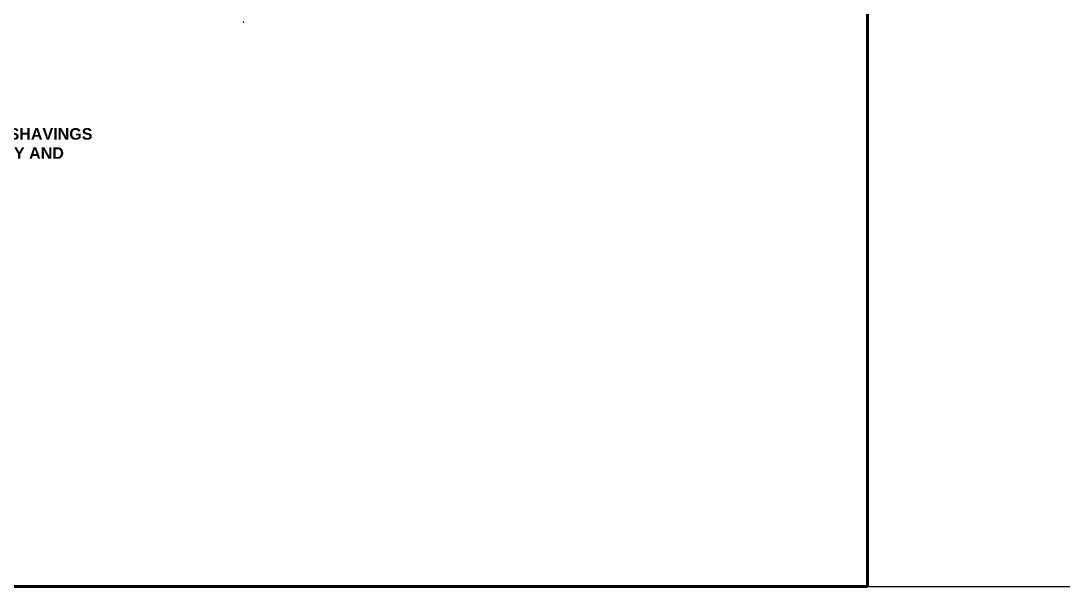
# Model space of a CAD drawing. Header units: inches. Extents: x 0 to 10293, y 0 to 4182.
# Drawn here: x 101.48 to 143.98, y -0.06 to 23.08 of the extents above; entities that cross this region are included whole.
import ezdxf

# ---------------------------------------------------------------- set-up
doc = ezdxf.new("R2010")
doc.units = ezdxf.units.IN
doc.header["$LTSCALE"] = 48
doc.header["$MEASUREMENT"] = 0
doc.styles.add('SIMPLEX', font='SIMPLEX.SHX')

msp = doc.modelspace()

# ---------------------------------------------------------------- linework, layer by layer
at = {"extrusion": (0, -1, -1.83696e-16)}
for p, q in [((110.55933, 23.05009), (110.54321, 23.04079)), ((110.54321, 23.04079), (110.55933, 23.0152)), ((110.55933, 23.0152), (110.57343, 23.02334)), ((110.57343, 23.02334), (110.57142, 23.0245))]:
    msp.add_line(p, q, dxfattribs=at)
at = {"const_width": 0.128}
for points in [[(0, 0), (0, 83.752), (136, 83.752), (136, 0)], [(136, 0), (0, 0)]]:
    msp.add_lwpolyline(points, dxfattribs=at)
at = {"layer": 'Defpoints'}
msp.add_line((0, 0), (10200, 0), dxfattribs=at)

# ---------------------------------------------------------------- texts
at = {"linetype": 'Continuous', "insert": (94.39218, 19.48104), "char_height": 0.46875, "width": 12.476, "attachment_point": 1, "style": 'SIMPLEX'}
msp.add_mtext('\\fArial|b1|i0|c0|p34;\\LERECTOR NOTE:\\P\\lREMOVE ALL DRILL SHAVINGS \\PFROM J-HOOK CAVITY AND \\PDRAIN SHELF.', dxfattribs=at)

doc.saveas('drawing.dxf')
